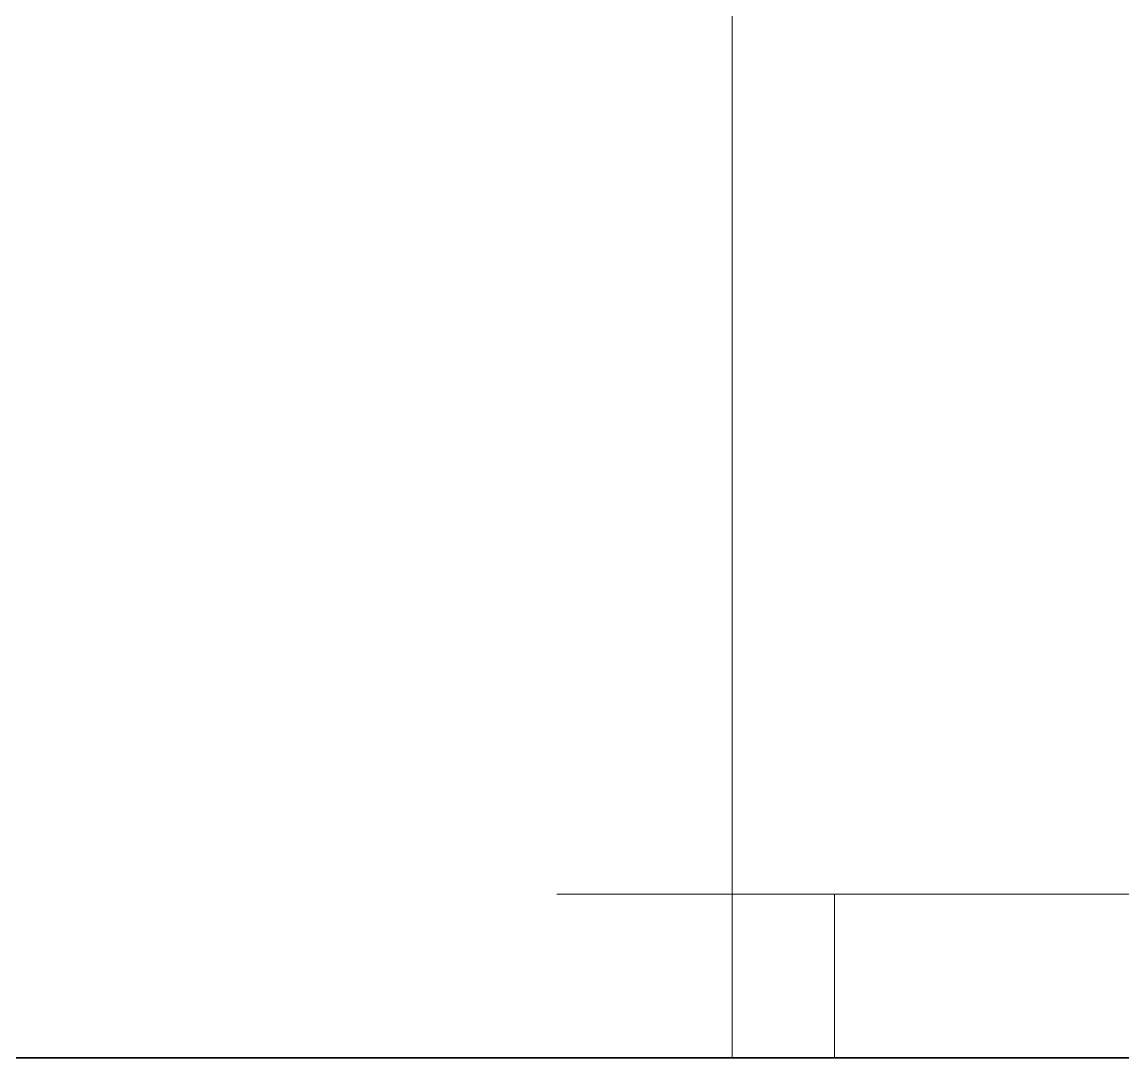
# Model space of a CAD drawing. Header units: millimetres. Extents: x 180139 to 245212, y -4005 to 9345.
# Drawn here: x 196783.7 to 196864.3, y -750 to -674.1 of the extents above; entities that cross this region are included whole.
import ezdxf

# ---------------------------------------------------------------- set-up
doc = ezdxf.new("R2010")
doc.units = ezdxf.units.MM
for name, pattern in [('IMPORT-DASHDOT', [11.176, 8.128, -1.524, 0, -1.524]), ('IMPORT-PHANTOM2', [14.732, 8.128, -1.524, 1.016, -1.524, 1.016, -1.524]), ('IMPORT-VODVBRDO', [20, 7, -6.5, 0, -6.5])]:
    doc.linetypes.add(name, pattern=pattern)
for name, color, linetype, lineweight, true_color in [('---1 - PBS PNP-1', 1, 'Continuous', 35, 0xff0000), ('00_pl_deštová voda oblast', 6, 'Continuous', 25, 0xff00ff), ('00_pL_katastr', 150, 'Continuous', 9, 0x007fff), ('212_HK_situace_03_dwg-1', 40, 'Continuous', 9, 0xffbf00), ('hch budova-1', 7, 'Continuous', 9, 0x00a5a5), ('hch kanal-1', 6, 'IMPORT-VODVBRDO', 9, 0xff00ff), ('hch teren-1', 7, 'Continuous', 9, 0x00a5a5), ('hch tok-1', 7, 'Continuous', 9, 0x00a5a5), ('Obrys', 2, 'Continuous', 9, 0xffff00), ('Obrys-1', 5, 'Continuous', 9, 0x0000ff), ('Obrys-2', 5, 'IMPORT-DASHDOT', 9, 0x0000ff), ('PDF7_0V - Voda návrh', 9, 'Continuous', 9, 0x808080), ('PDF7_GASNET PLYN STŘEDOTLAK', 9, 'Continuous', 9, 0x808080), ('PDF7_GASNET PLYN STŘEDOTLAK OCHRANNĚ PÁSMO', 7, 'Continuous', 9, 0xa5a552), ('PDF7_GP Hraniční linie', 7, 'Continuous', 9, 0x0052a5), ('PDF7_GP Kanalizační objekty', 30, 'Continuous', 9, 0xff7f00), ('PDF7_GP Vodovodní objekty', 3, 'Continuous', 9, 0x00ff00), ('PDF7_GP Výšky bodů', 7, 'Continuous', 9, 0x0052a5), ('PDF7_ISS CETIN Nadzemní sítě', 9, 'Continuous', 9, 0x808080), ('PDF7_ISS CETIN Zaměřené a kótované vnitřní STP', 9, 'Continuous', 9, 0x808080), ('PDF7_ISS ELEKTRÁRNA OPATOVICE TEPLOVOD', 9, 'Continuous', 9, 0x808080), ('PDF7_ISS KRÁLOVÉHRADECKÁ PROVOZNÍ SPLAŠKOVÁ KANALIZACE', 9, 'Continuous', 9, 0x808080), ('PDF7_ISS KRÁLOVÉHRADECKÁ PROVOZNÍ SPLAŠKOVÁ KANALIZACE ŠACHTY-1', 200, 'Continuous', 9, 0xbf00ff), ('PDF7_ISS KRÁLOVÉHRADECKÁ PROVOZNÍ VODOVOD HL ŘAD', 9, 'Continuous', 9, 0x808080), ('PDF7_ISS KRÁLOVÉHRADECKÁ PROVOZNÍ VODOVOD PŘÍPOJKY', 9, 'Continuous', 9, 0x808080), ('PDF7_ISS KRÁLOVÉHRADECKÁ PROVOZNÍ VODOVOD ZNAČKY', 200, 'Continuous', 9, 0xbf00ff), ('PDF7_ISS TECHNICKÉ SLUŽBY HK VO', 9, 'Continuous', 9, 0x808080), ('PDF7_ISS ČEZ DISTRIBUCE VN PODZEMNÍ', 9, 'Continuous', 9, 0x808080), ('zed-2', 5, 'IMPORT-DASHDOT', 9, 0x0000ff)]:
    doc.layers.add(name, color=color, linetype=linetype, lineweight=lineweight, true_color=true_color)
for name, color, linetype, lineweight in [('0-1', 7, 'IMPORT-PHANTOM2', 9), ('0-2', 7, 'Continuous', 9), ('00_pl_rozhrani ploch', 7, 'Continuous', 18), ('2966-1_navrh dispozice stroju-HK_02_dwg-1', 7, 'Continuous', 9), ('2966-1_navrh dispozice stroju-HK_dwg-1', 7, 'Continuous', 9), ('A-FLOR-1', 7, 'Continuous', 35), ('HK_TEREN_SESAZENI_dwg-1', 7, 'Continuous', 9), ('Kóty', 7, 'Continuous', 9), ('PDF4_Geometry', 7, 'Continuous', 9), ('PDF9_Geometrie', 7, 'Continuous', 9), ('S-COLS', 7, 'Continuous', 9), ('S-FSTN', 7, 'Continuous', 9)]:
    doc.layers.add(name, color=color, linetype=linetype, lineweight=lineweight)

# ---------------------------------------------------------------- blocks, each defined once
blk = doc.blocks.new('M_S profily_ sloup - 374572-A')
at = {"layer": 'S-COLS'}
for p, q in [((196835.69, -737.999), (196835.69, 2750)), ((196840.249, -737.999), (196835.69, -737.999)), ((196840.249, -737.999), (196843.369, -737.999))]:
    blk.add_line(p, q, dxfattribs=at)
blk = doc.blocks.new('Patní deska s ořezem - 388233-A')
at = {"layer": 'S-FSTN'}
for p, q in [((196835.69, -738), (196822.834, -738)), ((196827.962, -738), (196835.69, -738)), ((196835.69, -737.999), (196835.69, -750)), ((196843.19, -738), (196995.69, -738)), ((196843.19, -750), (196843.19, -738))]:
    blk.add_line(p, q, dxfattribs=at)
blk = doc.blocks.new('2966-1_navrh dispozice stroju-HK_dwg-867852-A')
at = {"layer": 'Kóty'}
blk.add_line((181940.69, -750), (198730.69, -750), dxfattribs=at)
at = {"layer": 'Obrys'}
blk.add_line((203519.7, -750), (180140.541, -750), dxfattribs=at)
at = {"layer": 'Obrys-1'}
for p in [(199905.69, -750), (199585.69, -750)]:
    blk.add_line(p, (181365.69, -750), dxfattribs=at)
at = {"layer": 'Obrys-2'}
blk.add_line((196305.69, -750), (200285.69, -750), dxfattribs=at)
blk = doc.blocks.new('2966-1_navrh dispozice stroju-HK_02_dwg__X1500-904687-A')
at = {"layer": '0-2'}
for p, q in [((196782.721, -750), (196787.721, -750)), ((196791.701, -750), (196796.701, -750)), ((196800.682, -750), (196805.682, -750)), ((196809.662, -750), (196814.662, -750)), ((196818.642, -750), (196823.642, -750)), ((196827.622, -750), (196832.622, -750)), ((196836.603, -750), (196841.603, -750)), ((196845.583, -750), (196850.583, -750)), ((196854.563, -750), (196859.563, -750)), ((196863.543, -750), (196868.543, -750))]:
    blk.add_line(p, q, dxfattribs=at)
blk = doc.blocks.new('2966-1_navrh dispozice stroju-HK_02_dwg__X1501-904688-A')
at = {"layer": '0-2'}
for p, q in [((196786.504, -750), (196791.504, -750)), ((196795.484, -750), (196800.484, -750)), ((196804.464, -750), (196809.464, -750)), ((196813.445, -750), (196818.445, -750)), ((196822.425, -750), (196827.425, -750)), ((196831.405, -750), (196836.405, -750)), ((196840.385, -750), (196845.385, -750)), ((196849.366, -750), (196854.366, -750)), ((196858.346, -750), (196863.346, -750))]:
    blk.add_line(p, q, dxfattribs=at)
blk = doc.blocks.new('2966-1_navrh dispozice stroju-HK_02_dwg__X1502-904689-A')
at = {"layer": '0-2'}
for p, q in [((196780.224, -750), (196785.224, -750)), ((196784.714, -750), (196789.714, -750)), ((196789.204, -750), (196794.204, -750)), ((196793.694, -750), (196798.694, -750)), ((196798.184, -750), (196803.184, -750)), ((196802.675, -750), (196807.675, -750)), ((196807.165, -750), (196812.165, -750)), ((196811.655, -750), (196816.655, -750)), ((196816.145, -750), (196821.145, -750)), ((196820.635, -750), (196825.635, -750)), ((196825.125, -750), (196830.125, -750)), ((196829.615, -750), (196834.615, -750)), ((196834.105, -750), (196839.105, -750)), ((196838.596, -750), (196843.596, -750)), ((196843.086, -750), (196848.086, -750)), ((196847.576, -750), (196852.576, -750)), ((196852.066, -750), (196857.066, -750)), ((196856.556, -750), (196861.556, -750)), ((196861.046, -750), (196866.046, -750))]:
    blk.add_line(p, q, dxfattribs=at)
blk = doc.blocks.new('2966-1_navrh dispozice stroju-HK_02_dwg__X1503-904690-A')
at = {"layer": '0-2'}
for p, q in [((196779.517, -750), (196784.517, -750)), ((196784.007, -750), (196789.007, -750)), ((196788.497, -750), (196793.497, -750)), ((196792.987, -750), (196797.987, -750)), ((196797.477, -750), (196802.477, -750)), ((196801.967, -750), (196806.967, -750)), ((196806.457, -750), (196811.457, -750)), ((196810.948, -750), (196815.948, -750)), ((196815.438, -750), (196820.438, -750)), ((196819.928, -750), (196824.928, -750)), ((196824.418, -750), (196829.418, -750)), ((196828.908, -750), (196833.908, -750)), ((196833.398, -750), (196838.398, -750)), ((196837.888, -750), (196842.888, -750)), ((196842.378, -750), (196847.378, -750)), ((196846.869, -750), (196851.869, -750)), ((196851.359, -750), (196856.359, -750)), ((196855.849, -750), (196860.849, -750)), ((196860.339, -750), (196865.339, -750))]:
    blk.add_line(p, q, dxfattribs=at)
blk = doc.blocks.new('2966-1_navrh dispozice stroju-HK_02_dwg__X1506-904693-A')
at = {"layer": '0-2'}
for p, q in [((196798.813, -750), (196803.813, -750)), ((196798.813, -750), (196803.813, -750)), ((196798.813, -750), (196803.813, -750)), ((196798.813, -750), (196803.813, -750)), ((196798.813, -750), (196803.813, -750)), ((196798.813, -750), (196803.813, -750)), ((196798.813, -750), (196803.813, -750)), ((196798.813, -750), (196803.813, -750)), ((196798.813, -750), (196803.813, -750)), ((196798.813, -750), (196803.813, -750)), ((196798.813, -750), (196803.813, -750)), ((196798.813, -750), (196803.813, -750)), ((196798.813, -750), (196803.813, -750)), ((196798.813, -750), (196803.813, -750)), ((196798.813, -750), (196803.813, -750)), ((196798.813, -750), (196803.813, -750)), ((196798.813, -750), (196803.813, -750)), ((196798.813, -750), (196803.813, -750)), ((196798.813, -750), (196803.813, -750)), ((196798.813, -750), (196803.813, -750)), ((196798.813, -750), (196803.813, -750)), ((196798.813, -750), (196803.813, -750)), ((196798.813, -750), (196803.813, -750)), ((196798.813, -750), (196803.813, -750)), ((196798.813, -750), (196803.813, -750)), ((196798.813, -750), (196803.813, -750)), ((196798.813, -750), (196803.813, -750)), ((196798.813, -750), (196803.813, -750)), ((196798.813, -750), (196803.813, -750)), ((196798.813, -750), (196803.813, -750)), ((196798.813, -750), (196803.813, -750)), ((196798.813, -750), (196803.813, -750)), ((196798.813, -750), (196803.813, -750)), ((196798.813, -750), (196803.813, -750)), ((196798.813, -750), (196803.813, -750)), ((196798.813, -750), (196803.813, -750)), ((196798.813, -750), (196803.813, -750)), ((196798.813, -750), (196803.813, -750)), ((196798.813, -750), (196803.813, -750)), ((196798.813, -750), (196803.813, -750)), ((196798.813, -750), (196803.813, -750)), ((196798.813, -750), (196803.813, -750)), ((196798.813, -750), (196803.813, -750)), ((196798.813, -750), (196803.813, -750)), ((196798.813, -750), (196803.813, -750)), ((196798.813, -750), (196803.813, -750)), ((196798.813, -750), (196803.813, -750)), ((196798.813, -750), (196803.813, -750)), ((196798.813, -750), (196803.813, -750)), ((196798.813, -750), (196803.813, -750)), ((196798.813, -750), (196803.813, -750)), ((196798.813, -750), (196803.813, -750)), ((196798.813, -750), (196803.813, -750)), ((196798.813, -750), (196803.813, -750)), ((196798.813, -750), (196803.813, -750)), ((196798.813, -750), (196803.813, -750)), ((196798.813, -750), (196803.813, -750)), ((196798.813, -750), (196803.813, -750)), ((196798.813, -750), (196803.813, -750)), ((196798.813, -750), (196803.813, -750)), ((196798.813, -750), (196803.813, -750)), ((196798.813, -750), (196803.813, -750)), ((196798.813, -750), (196803.813, -750)), ((196798.813, -750), (196803.813, -750)), ((196798.813, -750), (196803.813, -750)), ((196798.813, -750), (196803.813, -750)), ((196798.813, -750), (196803.813, -750)), ((196798.813, -750), (196803.813, -750)), ((196798.813, -750), (196803.813, -750)), ((196798.813, -750), (196803.813, -750)), ((196798.813, -750), (196803.813, -750)), ((196798.813, -750), (196803.813, -750)), ((196798.813, -750), (196803.813, -750)), ((196798.813, -750), (196803.813, -750)), ((196798.813, -750), (196803.813, -750)), ((196798.813, -750), (196803.813, -750)), ((196798.813, -750), (196803.813, -750)), ((196798.813, -750), (196803.813, -750)), ((196798.813, -750), (196803.813, -750)), ((196798.813, -750), (196803.813, -750)), ((196798.813, -750), (196803.813, -750)), ((196798.813, -750), (196803.813, -750)), ((196798.813, -750), (196803.813, -750)), ((196798.813, -750), (196803.813, -750)), ((196798.813, -750), (196803.813, -750)), ((196798.813, -750), (196803.813, -750)), ((196798.813, -750), (196803.813, -750)), ((196798.813, -750), (196803.813, -750)), ((196798.813, -750), (196803.813, -750)), ((196798.813, -750), (196803.813, -750)), ((196798.813, -750), (196803.813, -750)), ((196798.813, -750), (196803.813, -750)), ((196798.813, -750), (196803.813, -750)), ((196798.813, -750), (196803.813, -750)), ((196798.813, -750), (196803.813, -750)), ((196798.813, -750), (196803.813, -750)), ((196798.813, -750), (196803.813, -750)), ((196798.813, -750), (196803.813, -750)), ((196798.813, -750), (196803.813, -750)), ((196798.813, -750), (196803.813, -750)), ((196798.813, -750), (196803.813, -750)), ((196798.813, -750), (196803.813, -750)), ((196798.813, -750), (196803.813, -750)), ((196798.813, -750), (196803.813, -750)), ((196798.813, -750), (196803.813, -750)), ((196798.813, -750), (196803.813, -750)), ((196798.813, -750), (196803.813, -750)), ((196798.813, -750), (196803.813, -750)), ((196798.813, -750), (196803.813, -750)), ((196798.813, -750), (196803.813, -750)), ((196798.813, -750), (196803.813, -750)), ((196798.813, -750), (196803.813, -750)), ((196798.813, -750), (196803.813, -750)), ((196798.813, -750), (196803.813, -750)), ((196798.813, -750), (196803.813, -750)), ((196798.813, -750), (196803.813, -750)), ((196798.813, -750), (196803.813, -750)), ((196798.813, -750), (196803.813, -750)), ((196798.813, -750), (196803.813, -750)), ((196798.813, -750), (196803.813, -750)), ((196798.813, -750), (196803.813, -750)), ((196798.813, -750), (196803.813, -750)), ((196798.813, -750), (196803.813, -750)), ((196798.813, -750), (196803.813, -750)), ((196798.813, -750), (196803.813, -750)), ((196798.813, -750), (196803.813, -750)), ((196798.813, -750), (196803.813, -750)), ((196798.813, -750), (196803.813, -750)), ((196798.813, -750), (196803.813, -750)), ((196798.813, -750), (196803.813, -750)), ((196798.813, -750), (196803.813, -750)), ((196798.813, -750), (196803.813, -750)), ((196798.813, -750), (196803.813, -750)), ((196798.813, -750), (196803.813, -750)), ((196798.813, -750), (196803.813, -750)), ((196798.813, -750), (196803.813, -750)), ((196798.813, -750), (196803.813, -750)), ((196798.813, -750), (196803.813, -750)), ((196798.813, -750), (196803.813, -750)), ((196798.813, -750), (196803.813, -750)), ((196798.813, -750), (196803.813, -750)), ((196798.813, -750), (196803.813, -750)), ((196798.813, -750), (196803.813, -750)), ((196798.813, -750), (196803.813, -750)), ((196798.813, -750), (196803.813, -750)), ((196798.813, -750), (196803.813, -750)), ((196798.813, -750), (196803.813, -750)), ((196798.813, -750), (196803.813, -750)), ((196798.813, -750), (196803.813, -750)), ((196798.813, -750), (196803.813, -750)), ((196798.813, -750), (196803.813, -750)), ((196798.813, -750), (196803.813, -750)), ((196798.813, -750), (196803.813, -750)), ((196798.813, -750), (196803.813, -750)), ((196798.813, -750), (196803.813, -750)), ((196798.813, -750), (196803.813, -750)), ((196798.813, -750), (196803.813, -750)), ((196798.813, -750), (196803.813, -750)), ((196798.813, -750), (196803.813, -750)), ((196798.813, -750), (196803.813, -750)), ((196798.813, -750), (196803.813, -750)), ((196798.813, -750), (196803.813, -750)), ((196798.813, -750), (196803.813, -750)), ((196798.813, -750), (196803.813, -750)), ((196798.813, -750), (196803.813, -750)), ((196798.813, -750), (196803.813, -750)), ((196798.813, -750), (196803.813, -750)), ((196798.813, -750), (196803.813, -750)), ((196798.813, -750), (196803.813, -750)), ((196798.813, -750), (196803.813, -750)), ((196798.813, -750), (196803.813, -750)), ((196798.813, -750), (196803.813, -750)), ((196798.813, -750), (196803.813, -750)), ((196798.813, -750), (196803.813, -750)), ((196798.813, -750), (196803.813, -750)), ((196798.813, -750), (196803.813, -750)), ((196798.813, -750), (196803.813, -750)), ((196798.813, -750), (196803.813, -750)), ((196798.813, -750), (196803.813, -750)), ((196798.813, -750), (196803.813, -750)), ((196798.813, -750), (196803.813, -750)), ((196798.813, -750), (196803.813, -750)), ((196798.813, -750), (196803.813, -750)), ((196798.813, -750), (196803.813, -750)), ((196798.813, -750), (196803.813, -750)), ((196798.813, -750), (196803.813, -750)), ((196798.813, -750), (196803.813, -750)), ((196798.813, -750), (196803.813, -750)), ((196798.813, -750), (196803.813, -750)), ((196798.813, -750), (196803.813, -750)), ((196798.813, -750), (196803.813, -750)), ((196798.813, -750), (196803.813, -750)), ((196798.813, -750), (196803.813, -750)), ((196798.813, -750), (196803.813, -750)), ((196798.813, -750), (196803.813, -750)), ((196798.813, -750), (196803.813, -750)), ((196798.813, -750), (196803.813, -750)), ((196798.813, -750), (196803.813, -750)), ((196798.813, -750), (196803.813, -750)), ((196798.813, -750), (196803.813, -750)), ((196798.813, -750), (196803.813, -750)), ((196798.813, -750), (196803.813, -750)), ((196798.813, -750), (196803.813, -750)), ((196798.813, -750), (196803.813, -750)), ((196798.813, -750), (196803.813, -750)), ((196798.813, -750), (196803.813, -750)), ((196798.813, -750), (196803.813, -750)), ((196798.813, -750), (196803.813, -750)), ((196798.813, -750), (196803.813, -750)), ((196798.813, -750), (196803.813, -750)), ((196798.813, -750), (196803.813, -750)), ((196798.813, -750), (196803.813, -750)), ((196798.813, -750), (196803.813, -750)), ((196798.813, -750), (196803.813, -750)), ((196798.813, -750), (196803.813, -750)), ((196798.813, -750), (196803.813, -750)), ((196798.813, -750), (196803.813, -750)), ((196798.813, -750), (196803.813, -750)), ((196798.813, -750), (196803.813, -750)), ((196798.813, -750), (196803.813, -750)), ((196798.813, -750), (196803.813, -750)), ((196798.813, -750), (196803.813, -750)), ((196798.813, -750), (196803.813, -750)), ((196798.813, -750), (196803.813, -750)), ((196798.813, -750), (196803.813, -750)), ((196798.813, -750), (196803.813, -750)), ((196798.813, -750), (196803.813, -750)), ((196798.813, -750), (196803.813, -750)), ((196798.813, -750), (196803.813, -750)), ((196798.813, -750), (196803.813, -750)), ((196798.813, -750), (196803.813, -750)), ((196798.813, -750), (196803.813, -750)), ((196798.813, -750), (196803.813, -750)), ((196798.813, -750), (196803.813, -750)), ((196798.813, -750), (196803.813, -750)), ((196798.813, -750), (196803.813, -750)), ((196798.813, -750), (196803.813, -750)), ((196798.813, -750), (196803.813, -750)), ((196798.813, -750), (196803.813, -750)), ((196798.813, -750), (196803.813, -750)), ((196798.813, -750), (196803.813, -750)), ((196798.813, -750), (196803.813, -750)), ((196798.813, -750), (196803.813, -750)), ((196798.813, -750), (196803.813, -750)), ((196798.813, -750), (196803.813, -750)), ((196798.813, -750), (196803.813, -750)), ((196798.813, -750), (196803.813, -750)), ((196798.813, -750), (196803.813, -750)), ((196798.813, -750), (196803.813, -750)), ((196798.813, -750), (196803.813, -750)), ((196798.813, -750), (196803.813, -750)), ((196798.813, -750), (196803.813, -750)), ((196798.813, -750), (196803.813, -750)), ((196798.813, -750), (196803.813, -750)), ((196798.813, -750), (196803.813, -750)), ((196798.813, -750), (196803.813, -750)), ((196798.813, -750), (196803.813, -750)), ((196798.813, -750), (196803.813, -750)), ((196798.813, -750), (196803.813, -750)), ((196798.813, -750), (196803.813, -750)), ((196798.813, -750), (196803.813, -750)), ((196798.813, -750), (196803.813, -750)), ((196798.813, -750), (196803.813, -750)), ((196798.813, -750), (196803.813, -750)), ((196798.813, -750), (196803.813, -750)), ((196798.813, -750), (196803.813, -750)), ((196798.813, -750), (196803.813, -750)), ((196798.813, -750), (196803.813, -750)), ((196798.813, -750), (196803.813, -750)), ((196798.813, -750), (196803.813, -750)), ((196798.813, -750), (196803.813, -750)), ((196798.813, -750), (196803.813, -750)), ((196798.813, -750), (196803.813, -750)), ((196798.813, -750), (196803.813, -750)), ((196798.813, -750), (196803.813, -750)), ((196798.813, -750), (196803.813, -750)), ((196798.813, -750), (196803.813, -750)), ((196798.813, -750), (196803.813, -750)), ((196798.813, -750), (196803.813, -750)), ((196798.813, -750), (196803.813, -750)), ((196798.813, -750), (196803.813, -750)), ((196798.813, -750), (196803.813, -750)), ((196798.813, -750), (196803.813, -750)), ((196798.813, -750), (196803.813, -750)), ((196798.813, -750), (196803.813, -750)), ((196798.813, -750), (196803.813, -750)), ((196798.813, -750), (196803.813, -750)), ((196798.813, -750), (196803.813, -750)), ((196798.813, -750), (196803.813, -750)), ((196798.813, -750), (196803.813, -750)), ((196798.813, -750), (196803.813, -750)), ((196798.813, -750), (196803.813, -750)), ((196798.813, -750), (196803.813, -750)), ((196798.813, -750), (196803.813, -750)), ((196798.813, -750), (196803.813, -750)), ((196798.813, -750), (196803.813, -750)), ((196798.813, -750), (196803.813, -750)), ((196798.813, -750), (196803.813, -750)), ((196798.813, -750), (196803.813, -750)), ((196798.813, -750), (196803.813, -750)), ((196798.813, -750), (196803.813, -750)), ((196798.813, -750), (196803.813, -750)), ((196798.813, -750), (196803.813, -750)), ((196798.813, -750), (196803.813, -750)), ((196798.813, -750), (196803.813, -750)), ((196798.813, -750), (196803.813, -750)), ((196798.813, -750), (196803.813, -750)), ((196798.813, -750), (196803.813, -750)), ((196798.813, -750), (196803.813, -750)), ((196798.813, -750), (196803.813, -750)), ((196798.813, -750), (196803.813, -750)), ((196798.813, -750), (196803.813, -750)), ((196798.813, -750), (196803.813, -750)), ((196798.813, -750), (196803.813, -750)), ((196798.813, -750), (196803.813, -750)), ((196798.813, -750), (196803.813, -750)), ((196798.813, -750), (196803.813, -750)), ((196798.813, -750), (196803.813, -750)), ((196798.813, -750), (196803.813, -750)), ((196798.813, -750), (196803.813, -750)), ((196798.813, -750), (196803.813, -750)), ((196798.813, -750), (196803.813, -750)), ((196798.813, -750), (196803.813, -750)), ((196798.813, -750), (196803.813, -750)), ((196798.813, -750), (196803.813, -750)), ((196798.813, -750), (196803.813, -750)), ((196798.813, -750), (196803.813, -750)), ((196798.813, -750), (196803.813, -750)), ((196798.813, -750), (196803.813, -750)), ((196798.813, -750), (196803.813, -750)), ((196798.813, -750), (196803.813, -750)), ((196798.813, -750), (196803.813, -750)), ((196798.813, -750), (196803.813, -750)), ((196798.813, -750), (196799.974, -750)), ((196799.677, -750), (196803.813, -750))]:
    blk.add_line(p, q, dxfattribs=at)
blk = doc.blocks.new('2966-1_navrh dispozice stroju-HK_02_dwg__X1539-904726-A')
at = {"layer": '0-2'}
for p, q in [((196803.813, -750), (196805.98, -750)), ((196803.813, -750), (196811.813, -750)), ((196803.813, -750), (196811.813, -750)), ((196803.813, -750), (196811.813, -750)), ((196803.813, -750), (196811.813, -750)), ((196803.813, -750), (196811.813, -750)), ((196803.813, -750), (196811.813, -750)), ((196803.813, -750), (196811.813, -750)), ((196803.813, -750), (196811.813, -750)), ((196803.813, -750), (196811.813, -750)), ((196803.813, -750), (196811.813, -750)), ((196803.813, -750), (196811.813, -750)), ((196803.813, -750), (196811.813, -750)), ((196803.813, -750), (196811.813, -750)), ((196803.813, -750), (196811.813, -750)), ((196803.813, -750), (196811.813, -750)), ((196803.813, -750), (196811.813, -750)), ((196803.813, -750), (196811.813, -750)), ((196803.813, -750), (196811.813, -750)), ((196803.813, -750), (196811.813, -750)), ((196803.813, -750), (196811.813, -750)), ((196803.813, -750), (196811.813, -750)), ((196803.813, -750), (196811.813, -750)), ((196803.813, -750), (196811.813, -750)), ((196803.813, -750), (196811.813, -750)), ((196803.813, -750), (196811.813, -750)), ((196803.813, -750), (196811.813, -750)), ((196803.813, -750), (196811.813, -750)), ((196803.813, -750), (196811.813, -750)), ((196803.813, -750), (196811.813, -750)), ((196803.813, -750), (196811.813, -750)), ((196803.813, -750), (196811.813, -750)), ((196803.813, -750), (196811.813, -750)), ((196803.813, -750), (196811.813, -750)), ((196803.813, -750), (196811.813, -750)), ((196803.813, -750), (196811.813, -750)), ((196803.813, -750), (196811.813, -750)), ((196803.813, -750), (196811.813, -750)), ((196803.813, -750), (196811.813, -750)), ((196803.813, -750), (196811.813, -750)), ((196803.813, -750), (196811.813, -750)), ((196803.813, -750), (196811.813, -750)), ((196803.813, -750), (196811.813, -750)), ((196803.813, -750), (196811.813, -750)), ((196803.813, -750), (196811.813, -750)), ((196803.813, -750), (196811.813, -750)), ((196803.813, -750), (196811.813, -750)), ((196803.813, -750), (196811.813, -750)), ((196803.813, -750), (196811.813, -750)), ((196803.813, -750), (196811.813, -750)), ((196803.813, -750), (196811.813, -750)), ((196803.813, -750), (196811.813, -750)), ((196803.813, -750), (196811.813, -750)), ((196803.813, -750), (196811.813, -750)), ((196803.813, -750), (196811.813, -750)), ((196803.813, -750), (196811.813, -750)), ((196803.813, -750), (196811.813, -750)), ((196803.813, -750), (196811.813, -750)), ((196803.813, -750), (196811.813, -750)), ((196803.813, -750), (196811.813, -750)), ((196803.813, -750), (196811.813, -750)), ((196803.813, -750), (196811.813, -750)), ((196803.813, -750), (196811.813, -750)), ((196803.813, -750), (196811.813, -750)), ((196803.813, -750), (196811.813, -750)), ((196803.813, -750), (196811.813, -750)), ((196803.813, -750), (196811.813, -750)), ((196803.813, -750), (196811.813, -750)), ((196806.638, -750), (196811.813, -750))]:
    blk.add_line(p, q, dxfattribs=at)
blk = doc.blocks.new('2966-1_navrh dispozice stroju-HK_02_dwg__X1541-904728-A')
at = {"layer": '0-2'}
for p, q in [((196811.813, -750), (196812.806, -750)), ((196813.786, -750), (196821.786, -750)), ((196822.766, -750), (196830.766, -750)), ((196831.747, -750), (196839.747, -750)), ((196840.727, -750), (196848.727, -750)), ((196849.707, -750), (196855.985, -750))]:
    blk.add_line(p, q, dxfattribs=at)
blk = doc.blocks.new('2966-1_navrh dispozice stroju-HK_02_dwg__X1559-904746-A')
at = {"layer": '0-2'}
for p, q in [((196781.515, -750), (196786.515, -750)), ((196786.005, -750), (196791.005, -750)), ((196790.495, -750), (196795.495, -750)), ((196794.985, -750), (196799.985, -750)), ((196799.475, -750), (196804.475, -750)), ((196803.965, -750), (196808.965, -750)), ((196808.456, -750), (196813.456, -750)), ((196812.946, -750), (196817.946, -750)), ((196817.436, -750), (196822.436, -750)), ((196821.926, -750), (196826.926, -750)), ((196826.416, -750), (196831.416, -750)), ((196830.906, -750), (196835.906, -750)), ((196835.396, -750), (196840.396, -750)), ((196839.886, -750), (196844.886, -750)), ((196844.377, -750), (196849.377, -750)), ((196848.867, -750), (196853.867, -750)), ((196853.357, -750), (196858.357, -750)), ((196857.847, -750), (196862.847, -750)), ((196862.337, -750), (196867.337, -750))]:
    blk.add_line(p, q, dxfattribs=at)
blk = doc.blocks.new('2966-1_navrh dispozice stroju-HK_02_dwg__X1560-904747-A')
at = {"layer": '0-2'}
for p, q in [((196782.222, -750), (196787.222, -750)), ((196786.712, -750), (196791.712, -750)), ((196791.202, -750), (196796.202, -750)), ((196795.692, -750), (196800.692, -750)), ((196800.183, -750), (196805.183, -750)), ((196804.673, -750), (196809.673, -750)), ((196809.163, -750), (196814.163, -750)), ((196813.653, -750), (196818.653, -750)), ((196818.143, -750), (196823.143, -750)), ((196822.633, -750), (196827.633, -750)), ((196827.123, -750), (196832.123, -750)), ((196831.614, -750), (196836.614, -750)), ((196836.104, -750), (196841.104, -750)), ((196840.594, -750), (196845.594, -750)), ((196845.084, -750), (196850.084, -750)), ((196849.574, -750), (196854.574, -750)), ((196854.064, -750), (196859.064, -750)), ((196858.554, -750), (196863.554, -750)), ((196863.044, -750), (196868.044, -750))]:
    blk.add_line(p, q, dxfattribs=at)
blk = doc.blocks.new('2966-1_navrh dispozice stroju-HK_02_dwg__X1561-904748-A')
at = {"layer": '0-2'}
for p, q in [((196781.477, -750), (196786.477, -750)), ((196785.967, -750), (196790.967, -750)), ((196790.457, -750), (196795.457, -750)), ((196794.947, -750), (196799.947, -750)), ((196799.437, -750), (196804.437, -750)), ((196803.927, -750), (196808.927, -750)), ((196808.418, -750), (196813.418, -750)), ((196812.908, -750), (196817.908, -750)), ((196817.398, -750), (196822.398, -750)), ((196821.888, -750), (196826.888, -750)), ((196826.378, -750), (196831.378, -750)), ((196830.868, -750), (196835.868, -750)), ((196835.358, -750), (196840.358, -750)), ((196839.849, -750), (196844.849, -750)), ((196844.339, -750), (196849.339, -750)), ((196848.829, -750), (196853.829, -750)), ((196853.319, -750), (196858.319, -750)), ((196857.809, -750), (196862.809, -750)), ((196862.299, -750), (196867.299, -750))]:
    blk.add_line(p, q, dxfattribs=at)
blk = doc.blocks.new('2966-1_navrh dispozice stroju-HK_02_dwg__X1562-904749-A')
at = {"layer": '0-2'}
for p, q in [((196782.184, -750), (196787.184, -750)), ((196786.674, -750), (196791.674, -750)), ((196791.164, -750), (196796.164, -750)), ((196795.655, -750), (196800.655, -750)), ((196800.145, -750), (196805.145, -750)), ((196804.635, -750), (196809.635, -750)), ((196809.125, -750), (196814.125, -750)), ((196813.615, -750), (196818.615, -750)), ((196818.105, -750), (196823.105, -750)), ((196822.595, -750), (196827.595, -750)), ((196827.085, -750), (196832.085, -750)), ((196831.576, -750), (196836.576, -750)), ((196836.066, -750), (196841.066, -750)), ((196840.556, -750), (196845.556, -750)), ((196845.046, -750), (196850.046, -750)), ((196849.536, -750), (196854.536, -750)), ((196854.026, -750), (196859.026, -750)), ((196858.516, -750), (196863.516, -750)), ((196863.006, -750), (196868.006, -750))]:
    blk.add_line(p, q, dxfattribs=at)
blk = doc.blocks.new('2966-1_navrh dispozice stroju-HK_02_dwg__X1565-904752-A')
at = {"layer": '0-2'}
for p, q in [((196798.813, -750), (196800.99, -750)), ((196798.813, -750), (196803.813, -750)), ((196798.813, -750), (196803.813, -750)), ((196798.813, -750), (196803.813, -750)), ((196798.813, -750), (196803.813, -750)), ((196798.813, -750), (196803.813, -750)), ((196798.813, -750), (196803.813, -750)), ((196798.813, -750), (196803.813, -750)), ((196798.813, -750), (196803.813, -750)), ((196798.813, -750), (196803.813, -750)), ((196798.813, -750), (196803.813, -750)), ((196798.813, -750), (196803.813, -750)), ((196798.813, -750), (196803.813, -750)), ((196798.813, -750), (196803.813, -750)), ((196798.813, -750), (196803.813, -750)), ((196798.813, -750), (196803.813, -750)), ((196798.813, -750), (196803.813, -750)), ((196798.813, -750), (196803.813, -750)), ((196798.813, -750), (196803.813, -750)), ((196798.813, -750), (196803.813, -750)), ((196798.813, -750), (196803.813, -750)), ((196798.813, -750), (196803.813, -750)), ((196798.813, -750), (196803.813, -750)), ((196798.813, -750), (196803.813, -750)), ((196798.813, -750), (196803.813, -750)), ((196798.813, -750), (196803.813, -750)), ((196798.813, -750), (196803.813, -750)), ((196798.813, -750), (196803.813, -750)), ((196798.813, -750), (196803.813, -750)), ((196798.813, -750), (196803.813, -750)), ((196798.813, -750), (196803.813, -750)), ((196798.813, -750), (196803.813, -750)), ((196798.813, -750), (196803.813, -750)), ((196798.813, -750), (196803.813, -750)), ((196798.813, -750), (196803.813, -750)), ((196798.813, -750), (196803.813, -750)), ((196798.813, -750), (196803.813, -750)), ((196798.813, -750), (196803.813, -750)), ((196798.813, -750), (196803.813, -750)), ((196798.813, -750), (196803.813, -750)), ((196798.813, -750), (196803.813, -750)), ((196798.813, -750), (196803.813, -750)), ((196798.813, -750), (196803.813, -750)), ((196798.813, -750), (196803.813, -750)), ((196798.813, -750), (196803.813, -750)), ((196798.813, -750), (196803.813, -750)), ((196798.813, -750), (196803.813, -750)), ((196798.813, -750), (196803.813, -750)), ((196798.813, -750), (196803.813, -750)), ((196798.813, -750), (196803.813, -750)), ((196798.813, -750), (196803.813, -750)), ((196798.813, -750), (196803.813, -750)), ((196798.813, -750), (196803.813, -750)), ((196798.813, -750), (196803.813, -750)), ((196798.813, -750), (196803.813, -750)), ((196798.813, -750), (196803.813, -750)), ((196798.813, -750), (196803.813, -750)), ((196798.813, -750), (196803.813, -750)), ((196798.813, -750), (196803.813, -750)), ((196798.813, -750), (196803.813, -750)), ((196798.813, -750), (196803.813, -750)), ((196798.813, -750), (196803.813, -750)), ((196798.813, -750), (196803.813, -750)), ((196798.813, -750), (196803.813, -750)), ((196798.813, -750), (196803.813, -750)), ((196798.813, -750), (196803.813, -750)), ((196798.813, -750), (196803.813, -750)), ((196798.813, -750), (196803.813, -750)), ((196798.813, -750), (196803.813, -750)), ((196798.813, -750), (196803.813, -750)), ((196798.813, -750), (196803.813, -750)), ((196798.813, -750), (196803.813, -750)), ((196798.813, -750), (196803.813, -750)), ((196798.813, -750), (196803.813, -750)), ((196798.813, -750), (196803.813, -750)), ((196798.813, -750), (196803.813, -750)), ((196798.813, -750), (196803.813, -750)), ((196798.813, -750), (196803.813, -750)), ((196798.813, -750), (196803.813, -750)), ((196798.813, -750), (196803.813, -750)), ((196798.813, -750), (196803.813, -750)), ((196798.813, -750), (196803.813, -750)), ((196798.813, -750), (196803.813, -750)), ((196798.813, -750), (196803.813, -750)), ((196798.813, -750), (196803.813, -750)), ((196798.813, -750), (196803.813, -750)), ((196798.813, -750), (196803.813, -750)), ((196798.813, -750), (196803.813, -750)), ((196798.813, -750), (196803.813, -750)), ((196798.813, -750), (196803.813, -750)), ((196798.813, -750), (196803.813, -750)), ((196798.813, -750), (196803.813, -750)), ((196798.813, -750), (196803.813, -750)), ((196798.813, -750), (196803.813, -750)), ((196798.813, -750), (196803.813, -750)), ((196798.813, -750), (196803.813, -750)), ((196798.813, -750), (196803.813, -750)), ((196798.813, -750), (196803.813, -750)), ((196798.813, -750), (196803.813, -750)), ((196798.813, -750), (196803.813, -750)), ((196798.813, -750), (196803.813, -750)), ((196798.813, -750), (196803.813, -750)), ((196798.813, -750), (196803.813, -750)), ((196798.813, -750), (196803.813, -750)), ((196798.813, -750), (196803.813, -750)), ((196798.813, -750), (196803.813, -750)), ((196798.813, -750), (196803.813, -750)), ((196798.813, -750), (196803.813, -750)), ((196798.813, -750), (196803.813, -750)), ((196798.813, -750), (196803.813, -750)), ((196798.813, -750), (196803.813, -750)), ((196798.813, -750), (196803.813, -750)), ((196798.813, -750), (196803.813, -750)), ((196798.813, -750), (196803.813, -750)), ((196798.813, -750), (196803.813, -750)), ((196798.813, -750), (196803.813, -750)), ((196798.813, -750), (196803.813, -750)), ((196798.813, -750), (196803.813, -750)), ((196798.813, -750), (196803.813, -750)), ((196798.813, -750), (196803.813, -750)), ((196798.813, -750), (196803.813, -750)), ((196798.813, -750), (196803.813, -750)), ((196798.813, -750), (196803.813, -750)), ((196798.813, -750), (196803.813, -750)), ((196798.813, -750), (196803.813, -750)), ((196798.813, -750), (196803.813, -750)), ((196798.813, -750), (196803.813, -750)), ((196798.813, -750), (196803.813, -750)), ((196798.813, -750), (196803.813, -750)), ((196798.813, -750), (196803.813, -750)), ((196798.813, -750), (196803.813, -750)), ((196798.813, -750), (196803.813, -750)), ((196798.813, -750), (196803.813, -750)), ((196798.813, -750), (196803.813, -750)), ((196798.813, -750), (196803.813, -750)), ((196798.813, -750), (196803.813, -750)), ((196798.813, -750), (196803.813, -750)), ((196798.813, -750), (196803.813, -750)), ((196798.813, -750), (196803.813, -750)), ((196798.813, -750), (196803.813, -750)), ((196798.813, -750), (196803.813, -750)), ((196798.813, -750), (196803.813, -750)), ((196798.813, -750), (196803.813, -750)), ((196798.813, -750), (196803.813, -750)), ((196798.813, -750), (196803.813, -750)), ((196798.813, -750), (196803.813, -750)), ((196798.813, -750), (196803.813, -750)), ((196798.813, -750), (196803.813, -750)), ((196798.813, -750), (196803.813, -750)), ((196798.813, -750), (196803.813, -750)), ((196798.813, -750), (196803.813, -750)), ((196798.813, -750), (196803.813, -750)), ((196798.813, -750), (196803.813, -750)), ((196798.813, -750), (196803.813, -750)), ((196798.813, -750), (196803.813, -750)), ((196798.813, -750), (196803.813, -750)), ((196798.813, -750), (196803.813, -750)), ((196798.813, -750), (196803.813, -750)), ((196798.813, -750), (196803.813, -750)), ((196798.813, -750), (196803.813, -750)), ((196798.813, -750), (196803.813, -750)), ((196798.813, -750), (196803.813, -750)), ((196798.813, -750), (196803.813, -750)), ((196798.813, -750), (196803.813, -750)), ((196798.813, -750), (196803.813, -750)), ((196798.813, -750), (196803.813, -750)), ((196798.813, -750), (196803.813, -750)), ((196800.692, -750), (196803.813, -750))]:
    blk.add_line(p, q, dxfattribs=at)
blk = doc.blocks.new('2966-1_navrh dispozice stroju-HK_02_dwg__X1598-904785-A')
at = {"layer": '0-2'}
for p, q in [((196803.813, -750), (196811.813, -750)), ((196803.813, -750), (196811.813, -750)), ((196803.813, -750), (196811.813, -750)), ((196803.813, -750), (196811.813, -750)), ((196803.813, -750), (196811.813, -750)), ((196803.813, -750), (196811.813, -750)), ((196803.813, -750), (196811.813, -750)), ((196803.813, -750), (196811.813, -750)), ((196803.813, -750), (196811.813, -750)), ((196803.813, -750), (196811.813, -750)), ((196803.813, -750), (196811.813, -750)), ((196803.813, -750), (196811.813, -750)), ((196803.813, -750), (196811.813, -750)), ((196803.813, -750), (196811.813, -750)), ((196803.813, -750), (196811.813, -750)), ((196803.813, -750), (196811.813, -750)), ((196803.813, -750), (196811.813, -750)), ((196803.813, -750), (196811.813, -750)), ((196803.813, -750), (196811.813, -750)), ((196803.813, -750), (196811.813, -750)), ((196803.813, -750), (196811.813, -750)), ((196803.813, -750), (196811.813, -750)), ((196803.813, -750), (196811.813, -750)), ((196803.813, -750), (196811.813, -750)), ((196803.813, -750), (196811.813, -750)), ((196803.813, -750), (196811.813, -750)), ((196803.813, -750), (196811.813, -750)), ((196803.813, -750), (196811.813, -750)), ((196803.813, -750), (196811.813, -750)), ((196803.813, -750), (196811.813, -750)), ((196803.813, -750), (196811.813, -750)), ((196803.813, -750), (196811.813, -750)), ((196803.813, -750), (196811.813, -750)), ((196803.813, -750), (196811.813, -750)), ((196803.813, -750), (196811.813, -750)), ((196803.813, -750), (196811.813, -750)), ((196803.813, -750), (196811.813, -750)), ((196803.813, -750), (196811.813, -750)), ((196803.813, -750), (196811.813, -750)), ((196803.813, -750), (196811.813, -750)), ((196803.813, -750), (196811.813, -750)), ((196803.813, -750), (196811.813, -750)), ((196803.813, -750), (196811.813, -750)), ((196803.813, -750), (196811.813, -750)), ((196803.813, -750), (196811.813, -750)), ((196803.813, -750), (196811.813, -750)), ((196803.813, -750), (196811.813, -750)), ((196803.813, -750), (196811.813, -750)), ((196803.813, -750), (196811.813, -750)), ((196803.813, -750), (196811.813, -750)), ((196803.813, -750), (196811.813, -750)), ((196803.813, -750), (196811.813, -750)), ((196803.813, -750), (196811.813, -750)), ((196803.813, -750), (196811.813, -750)), ((196803.813, -750), (196811.813, -750)), ((196803.813, -750), (196811.813, -750)), ((196803.813, -750), (196811.813, -750)), ((196803.813, -750), (196811.813, -750)), ((196803.813, -750), (196811.813, -750)), ((196803.813, -750), (196811.813, -750)), ((196803.813, -750), (196811.813, -750)), ((196803.813, -750), (196811.813, -750)), ((196803.813, -750), (196811.813, -750)), ((196803.813, -750), (196811.813, -750)), ((196803.813, -750), (196811.813, -750)), ((196803.813, -750), (196811.813, -750)), ((196803.813, -750), (196811.813, -750)), ((196803.813, -750), (196809.455, -750)), ((196810.112, -750), (196811.813, -750))]:
    blk.add_line(p, q, dxfattribs=at)
blk = doc.blocks.new('2966-1_navrh dispozice stroju-HK_02_dwg__X1600-904787-A')
at = {"layer": '0-2'}
for p, q in [((196811.813, -750), (196813.821, -750)), ((196811.813, -750), (196818.311, -750)), ((196814.802, -750), (196822.802, -750)), ((196819.292, -750), (196827.292, -750)), ((196823.782, -750), (196831.782, -750)), ((196828.272, -750), (196836.272, -750)), ((196832.762, -750), (196840.762, -750)), ((196837.252, -750), (196845.252, -750)), ((196841.742, -750), (196849.742, -750)), ((196846.233, -750), (196854.233, -750)), ((196850.723, -750), (196855.985, -750)), ((196855.213, -750), (196855.985, -750))]:
    blk.add_line(p, q, dxfattribs=at)
blk = doc.blocks.new('2966-1_navrh dispozice stroju-HK_02_dwg-876232-A')
at = {"layer": '0-1'}
for p, q in [((196883.813, -750), (193681.813, -750)), ((196883.813, -750), (193681.813, -750)), ((197814.813, -750), (196651.813, -750)), ((196653.813, -750), (196853.813, -750))]:
    blk.add_line(p, q, dxfattribs=at)
at = {"layer": '0-2'}
for p, q in [((197453.813, -750), (196543.813, -750)), ((196543.813, -750), (197453.813, -750)), ((197453.813, -750), (196543.813, -750)), ((196543.813, -750), (197453.813, -750)), ((197453.813, -750), (196543.813, -750)), ((196543.813, -750), (197453.813, -750)), ((197453.813, -750), (196543.813, -750)), ((196543.813, -750), (197453.813, -750)), ((196863.813, -750), (196843.813, -750)), ((196863.813, -750), (196843.813, -750)), ((196863.813, -750), (196843.813, -750)), ((196863.813, -750), (196843.813, -750))]:
    blk.add_line(p, q, dxfattribs=at)
at = {"layer": 'Kóty'}
blk.add_line((182162.813, -750), (198952.813, -750), dxfattribs=at)
blk.add_line((182162.813, -750), (198952.813, -750), dxfattribs=at)
at = {"layer": 'Obrys-1'}
blk.add_line((199807.813, -750), (181587.813, -750), dxfattribs=at)
at = {"layer": 'Obrys-2'}
for p, q in [((190787.813, -750), (200807.813, -750)), ((196527.813, -750), (200507.813, -750))]:
    blk.add_line(p, q, dxfattribs=at)
at = {"layer": 'zed-2'}
blk.add_line((196527.813, -750), (200507.813, -750), dxfattribs=at)
for name in ['2966-1_navrh dispozice stroju-HK_02_dwg__X1500-904687-A', '2966-1_navrh dispozice stroju-HK_02_dwg__X1502-904689-A', '2966-1_navrh dispozice stroju-HK_02_dwg__X1503-904690-A', '2966-1_navrh dispozice stroju-HK_02_dwg__X1559-904746-A', '2966-1_navrh dispozice stroju-HK_02_dwg__X1560-904747-A', '2966-1_navrh dispozice stroju-HK_02_dwg__X1561-904748-A', '2966-1_navrh dispozice stroju-HK_02_dwg__X1562-904749-A', '2966-1_navrh dispozice stroju-HK_02_dwg__X1501-904688-A', '2966-1_navrh dispozice stroju-HK_02_dwg__X1506-904693-A', '2966-1_navrh dispozice stroju-HK_02_dwg__X1565-904752-A', '2966-1_navrh dispozice stroju-HK_02_dwg__X1539-904726-A', '2966-1_navrh dispozice stroju-HK_02_dwg__X1598-904785-A', '2966-1_navrh dispozice stroju-HK_02_dwg__X1541-904728-A', '2966-1_navrh dispozice stroju-HK_02_dwg__X1600-904787-A']:
    blk.add_blockref(name, (0, 0))
blk = doc.blocks.new('212_HK_situace_03_dwg-886969-A')
at = {"layer": '---1 - PBS PNP-1'}
blk.add_line((184097.972, -750), (197102.078, -750), dxfattribs=at)
at = {"layer": '00_pl_deštová voda oblast'}
for p, q in [((200043.363, -750), (180549.152, -750)), ((195636.616, -750), (200147.25, -750))]:
    blk.add_line(p, q, dxfattribs=at)
at = {"layer": '00_pl_deštová voda oblast', "flags": 128}
blk.add_lwpolyline([(200045.472, -750), (200045.066, -750), (180445.165, -750)], dxfattribs=at)
at = {"layer": '00_pL_katastr', "flags": 128}
blk.add_lwpolyline([(184793.068, -750), (200400.147, -750), (198207.53, -750), (182600.45, -750)], close=True, dxfattribs=at)
at = {"layer": '00_pl_rozhrani ploch', "flags": 128}
blk.add_lwpolyline([(197358.19, -750), (197359.156, -750), (192959.157, -750), (192958.19, -750)], dxfattribs=at)
at = {"layer": 'PDF4_Geometry', "flags": 128}
blk.add_lwpolyline([(184739.8, -750), (200346.88, -750), (198154.262, -750), (182547.183, -750)], close=True, dxfattribs=at)
blk.add_lwpolyline([(197840.668, -750), (197895.079, -750), (187653.853, -750), (186843.904, -750), (197066.202, -750), (197181.195, -750)], dxfattribs=at)
at = {"layer": 'PDF7_0V - Voda návrh'}
for p, q in [((197315.526, -750), (195919.748, -750)), ((196883.622, -750), (196756.778, -750)), ((196834.632, -750), (196900.991, -750)), ((196834.825, -750), (196834.718, -750)), ((196834.975, -750), (196901.547, -750))]:
    blk.add_line(p, q, dxfattribs=at)
at = {"layer": 'PDF7_0V - Voda návrh', "flags": 128}
for points in [[(196639.969, -750), (196772.878, -750), (196839.408, -750), (196839.387, -750), (196905.852, -750), (196972.339, -750), (196972.361, -750), (197038.848, -750), (196972.382, -750), (196972.404, -750), (196905.938, -750), (196839.472, -750)], [(196702.151, -750), (196834.975, -750), (196768.702, -750), (196768.873, -750)], [(196834.097, -750), (196966.942, -750), (196900.648, -750), (196900.819, -750)]]:
    blk.add_lwpolyline(points, dxfattribs=at)
at = {"layer": 'PDF7_GASNET PLYN STŘEDOTLAK', "flags": 128}
blk.add_lwpolyline([(196874.832, -750), (196608.97, -750), (196609.013, -750), (196276.685, -750), (196276.642, -750), (196010.78, -750), (196276.642, -750), (196276.685, -750), (196609.013, -750), (196608.97, -750)], close=True, dxfattribs=at)
at = {"layer": 'PDF7_GASNET PLYN STŘEDOTLAK OCHRANNĚ PÁSMO', "flags": 128}
for points in [[(196810.187, -750), (196610.79, -750)], [(196611.433, -750), (196810.83, -750)], [(196675.757, -750), (196875.154, -750), (197008.085, -750), (196875.154, -750)], [(197007.442, -750), (196874.511, -750), (196808.046, -750), (196874.511, -750)]]:
    blk.add_lwpolyline(points, close=True, dxfattribs=at)
at = {"layer": 'PDF7_GP Hraniční linie'}
for p, q in [((195544.385, -750), (200255.219, -750)), ((198201.853, -750), (196274.286, -750))]:
    blk.add_line(p, q, dxfattribs=at)
at = {"layer": 'PDF7_GP Hraniční linie', "flags": 128}
for points in [[(195665.515, -750), (195599.478, -750), (200451.467, -750), (200650.307, -750)], [(195663.759, -750), (195665.515, -750), (200650.307, -750), (200578.616, -750), (195992.425, -750)]]:
    blk.add_lwpolyline(points, dxfattribs=at)
at = {"layer": 'PDF7_GP Kanalizační objekty'}
for p, q in [((196847.605, -750), (196382.335, -750)), ((196848.612, -750), (196383.341, -750))]:
    blk.add_line(p, q, dxfattribs=at)
at = {"layer": 'PDF7_GP Vodovodní objekty'}
blk.add_line((196996.699, -750), (196797.298, -750), dxfattribs=at)
at = {"layer": 'PDF7_GP Výšky bodů', "flags": 128}
for points in [[(196529.397, -750), (196595.82, -750), (196662.35, -750), (196662.328, -750), (196728.794, -750), (196795.281, -750), (196861.768, -750), (196861.789, -750), (196795.345, -750), (196728.879, -750), (196662.414, -750)], [(196829.471, -750), (196563.522, -750), (196630.074, -750), (196762.962, -750)], [(196659.694, -750), (196593.207, -750), (196659.651, -750), (196726.117, -750), (196792.582, -750), (196792.604, -750), (196792.625, -750), (196792.711, -750), (196992.065, -750)], [(196874.918, -750), (196675.414, -750), (196675.521, -750), (196874.875, -750)], [(196989.794, -750), (196723.825, -750), (196790.398, -750), (196923.286, -750)], [(196858.577, -750), (196792.09, -750), (196725.645, -750), (196725.667, -750), (196792.175, -750), (196858.662, -750), (196858.684, -750), (196925.149, -750), (196991.615, -750), (196991.594, -750), (196991.572, -750), (196991.551, -750), (196925.085, -750), (196858.598, -750), (196858.619, -750), (196792.154, -750), (196792.175, -750), (196858.662, -750)], [(196859.583, -750), (196793.118, -750), (196726.652, -750), (196726.673, -750), (196726.695, -750), (196793.182, -750), (196859.669, -750), (196926.156, -750), (196992.622, -750), (196992.6, -750), (196992.579, -750), (196992.557, -750), (196926.092, -750), (196859.605, -750), (196859.626, -750), (196793.16, -750), (196793.182, -750), (196859.669, -750)], [(197001.488, -750), (196735.519, -750), (196802.07, -750), (196934.958, -750)], [(197061.143, -750), (196795.174, -750), (196861.725, -750), (197061.079, -750)]]:
    blk.add_lwpolyline(points, dxfattribs=at)
at = {"layer": 'PDF7_ISS CETIN Nadzemní sítě'}
for p, q in [((196909.43, -750), (196671.558, -750)), ((196671.558, -750), (196909.43, -750))]:
    blk.add_line(p, q, dxfattribs=at)
at = {"layer": 'PDF7_ISS CETIN Nadzemní sítě', "flags": 128}
for points in [[(197137.525, -750), (196672.18, -750)], [(196735.219, -750), (196801.856, -750)], [(196735.455, -750), (196868.557, -750)], [(196935.28, -750), (196802.177, -750)], [(196805.047, -750), (197270.392, -750)]]:
    blk.add_lwpolyline(points, close=True, dxfattribs=at)
at = {"layer": 'PDF7_ISS CETIN Zaměřené a kótované vnitřní STP'}
for p, q in [((197036.804, -750), (196759.4, -750)), ((196759.4, -750), (197036.804, -750))]:
    blk.add_line(p, q, dxfattribs=at)
at = {"layer": 'PDF7_ISS CETIN Zaměřené a kótované vnitřní STP', "flags": 128}
for points in [[(196355.465, -750), (196953.677, -750)], [(196541.776, -750), (197073.501, -750), (198070.464, -750), (199399.69, -750), (200197.277, -750), (199399.69, -750), (200197.277, -750), (199399.69, -750), (198070.464, -750), (197073.501, -750)]]:
    blk.add_lwpolyline(points, close=True, dxfattribs=at)
at = {"layer": 'PDF7_ISS ELEKTRÁRNA OPATOVICE TEPLOVOD', "flags": 128}
blk.add_lwpolyline([(197718.025, -750), (196853.993, -750)], close=True, dxfattribs=at)
at = {"layer": 'PDF7_ISS KRÁLOVÉHRADECKÁ PROVOZNÍ SPLAŠKOVÁ KANALIZACE', "flags": 128}
blk.add_lwpolyline([(195685.326, -750), (196815.242, -750), (197612.829, -750), (196815.242, -750)], close=True, dxfattribs=at)
at = {"layer": 'PDF7_ISS KRÁLOVÉHRADECKÁ PROVOZNÍ SPLAŠKOVÁ KANALIZACE ŠACHTY-1'}
blk.add_line((197801.186, -750), (195740.699, -750), dxfattribs=at)
blk.add_line((197801.186, -750), (195740.699, -750), dxfattribs=at)
at = {"layer": 'PDF7_ISS KRÁLOVÉHRADECKÁ PROVOZNÍ SPLAŠKOVÁ KANALIZACE ŠACHTY-1', "flags": 128}
blk.add_lwpolyline([(196815.799, -750), (196814.92, -750)], close=True, dxfattribs=at)
at = {"layer": 'PDF7_ISS KRÁLOVÉHRADECKÁ PROVOZNÍ VODOVOD HL ŘAD', "flags": 128}
blk.add_lwpolyline([(197672.484, -750), (196874.918, -750), (195612.05, -750), (196874.918, -750)], close=True, dxfattribs=at)
at = {"layer": 'PDF7_ISS KRÁLOVÉHRADECKÁ PROVOZNÍ VODOVOD PŘÍPOJKY', "flags": 128}
blk.add_lwpolyline([(196807.789, -750), (196874.168, -750), (196874.297, -750), (196874.447, -750), (196874.297, -750), (196874.168, -750)], close=True, dxfattribs=at)
at = {"layer": 'PDF7_ISS KRÁLOVÉHRADECKÁ PROVOZNÍ VODOVOD ZNAČKY', "flags": 128}
blk.add_lwpolyline([(196409.616, -750), (197406.493, -750), (197406.6, -750), (196409.53, -750), (196409.616, -750), (197406.493, -750), (197406.6, -750), (196409.53, -750)], close=True, dxfattribs=at)
at = {"layer": 'PDF7_ISS TECHNICKÉ SLUŽBY HK VO', "flags": 128}
blk.add_lwpolyline([(197808.863, -750), (196014.292, -750)], close=True, dxfattribs=at)
at = {"layer": 'PDF7_ISS ČEZ DISTRIBUCE VN PODZEMNÍ', "flags": 128}
blk.add_lwpolyline([(197414.503, -750), (197547.391, -750), (197215.063, -750), (196949.158, -750), (196949.201, -750), (196816.27, -750), (196949.201, -750), (196949.158, -750), (197215.063, -750), (197547.391, -750)], close=True, dxfattribs=at)
at = {"layer": 'PDF9_Geometrie'}
for points in [[(197781.713, -750), (197257.435, -750), (196700.565, -750), (196111.06, -750)], [(196949.481, -750), (196626.326, -750), (196350.442, -750), (196121.816, -750)], [(196614.516, -750), (197129.785, -750), (197549.419, -750), (197873.263, -750)]]:
    blk.add_open_spline(points, degree=3, dxfattribs=at)
blk = doc.blocks.new('HK_TEREN_SESAZENI_dwg_fgvzhj-918100-A')
at = {"layer": 'hch budova-1', "flags": 128}
blk.add_lwpolyline([(197054.805, -750), (196992.687, -750), (194596.362, -750), (194576.603, -750)], dxfattribs=at)
at = {"layer": 'hch kanal-1'}
blk.add_line((197839.461, -750), (195151.573, -750), dxfattribs=at)
at = {"layer": 'hch teren-1'}
for q in [(188478.658, -750), (196430.687, -750)]:
    blk.add_line((196869.784, -750), q, dxfattribs=at)
at = {"layer": 'hch teren-1', "flags": 128}
for points in [[(190241.199, -750), (191589.299, -750), (201944.548, -750), (204645.409, -750)], [(196498.299, -750), (196539.233, -750), (198860.062, -750), (198810.966, -750)], [(198494.031, -750), (198622.675, -750), (196877.552, -750), (196783.765, -750)]]:
    blk.add_lwpolyline(points, dxfattribs=at)
at = {"layer": 'hch tok-1', "flags": 128}
blk.add_lwpolyline([(198251.135, -750), (199507.77, -750), (195401.562, -750), (199507.77, -750), (198295.122, -750)], dxfattribs=at)
blk = doc.blocks.new('HK_TEREN_SESAZENI_dwg-918098-A')
blk.add_blockref('HK_TEREN_SESAZENI_dwg_fgvzhj-918100-A', (0, 0))

msp = doc.modelspace()

# ---------------------------------------------------------------- linework, layer by layer
at = {"layer": 'A-FLOR-1'}
msp.add_line((199608.19, -750), (181365.69, -750), dxfattribs=at)

# ---------------------------------------------------------------- block references
at = {"layer": '212_HK_situace_03_dwg-1'}
msp.add_blockref('212_HK_situace_03_dwg-886969-A', (0, 0), dxfattribs=at)
at = {"layer": '2966-1_navrh dispozice stroju-HK_02_dwg-1'}
msp.add_blockref('2966-1_navrh dispozice stroju-HK_02_dwg-876232-A', (0, 0), dxfattribs=at)
at = {"layer": '2966-1_navrh dispozice stroju-HK_dwg-1'}
msp.add_blockref('2966-1_navrh dispozice stroju-HK_dwg-867852-A', (0, 0), dxfattribs=at)
at = {"layer": 'HK_TEREN_SESAZENI_dwg-1'}
msp.add_blockref('HK_TEREN_SESAZENI_dwg-918098-A', (0, 0), dxfattribs=at)
at = {"layer": 'S-COLS'}
msp.add_blockref('M_S profily_ sloup - 374572-A', (0, 0), dxfattribs=at)
at = {"layer": 'S-FSTN'}
msp.add_blockref('Patní deska s ořezem - 388233-A', (0, 0), dxfattribs=at)

doc.saveas('drawing.dxf')
